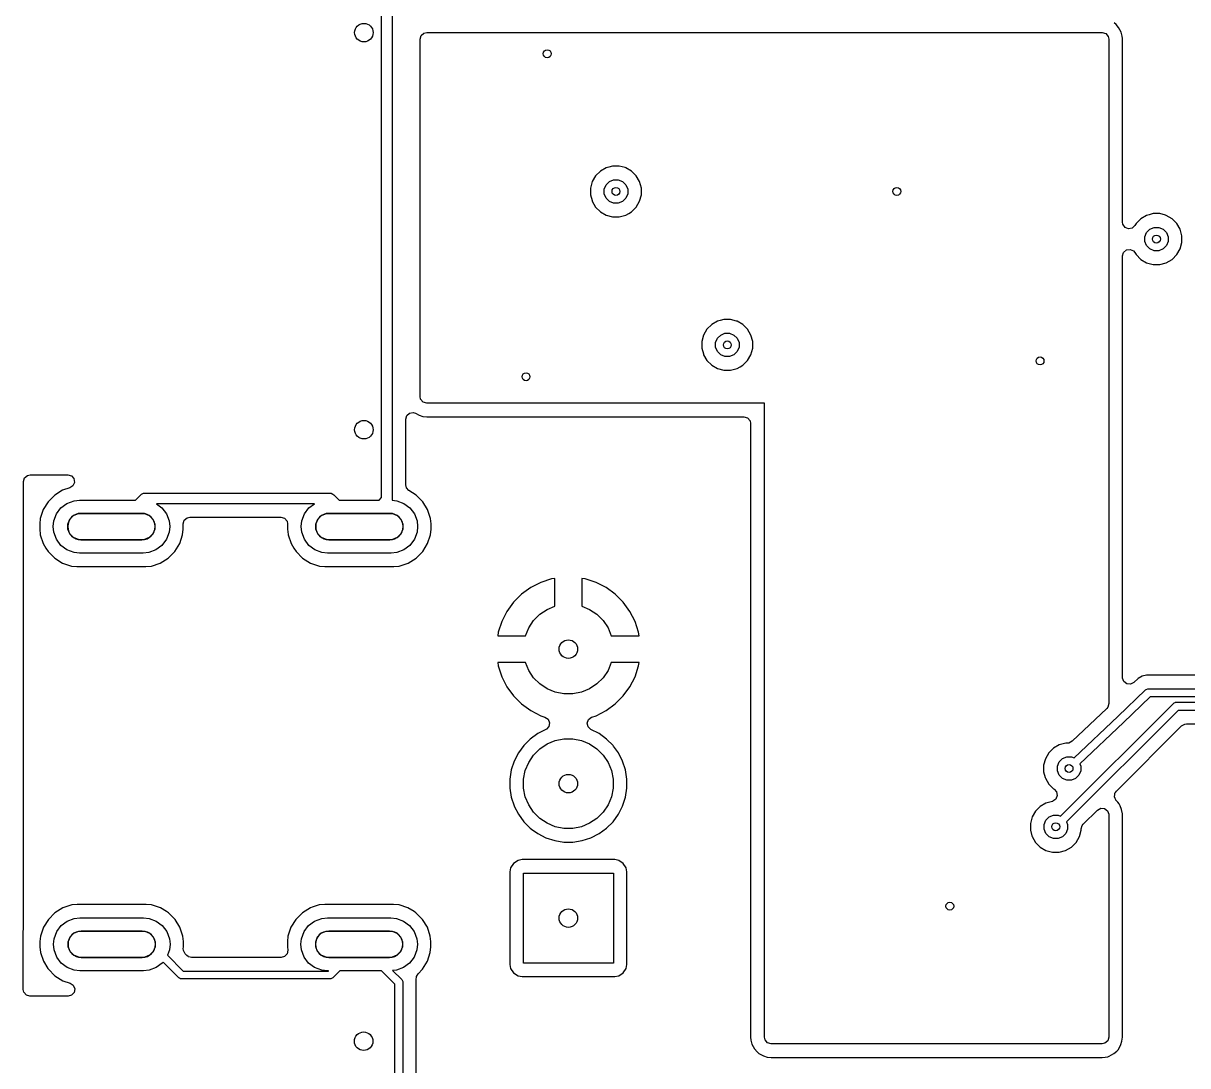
# Model space of a CAD drawing. Extents: x 2.09 to 4.51, y -4.8 to -2.93.
# Drawn here: x 2.087 to 2.952, y -4.174 to -3.399 of the extents above; entities that cross this region are included whole.
import ezdxf

# ---------------------------------------------------------------- set-up
doc = ezdxf.new("R2010")
doc.units = 0
doc.header["$MEASUREMENT"] = 0
doc.layers.add('BLACK', color=7, linetype='CONTINUOUS')

msp = doc.modelspace()

# ---------------------------------------------------------------- linework, layer by layer
at = {"layer": 'BLACK', "linetype": 'CONTINUOUS'}
for p, q in [((2.35332, -3.75135), (2.35332, -3.35495)), ((2.36119, -3.35332), (2.36119, -3.75298)), ((2.89914, -3.39961), (2.89783, -3.39834)), ((2.90097, -3.40172), (2.89914, -3.39961)), ((2.89914, -3.39961), (2.89914, -3.39961)), ((2.38189, -3.41047), (2.38268, -3.40779)), ((2.38268, -3.40779), (2.38479, -3.40596)), ((2.38479, -3.40596), (2.38685, -3.40551)), ((2.38685, -3.40551), (2.88874, -3.40551)), ((2.88874, -3.40551), (2.89142, -3.4063)), ((2.89142, -3.4063), (2.89325, -3.40841)), ((2.89325, -3.40841), (2.8937, -3.41047)), ((2.90295, -3.40519), (2.90097, -3.40172)), ((2.90097, -3.40172), (2.90097, -3.40172)), ((2.90097, -3.40172), (2.90097, -3.40172)), ((2.90324, -3.40624), (2.90295, -3.40519)), ((2.90368, -3.4083), (2.90324, -3.40624)), ((2.90385, -3.40983), (2.90368, -3.4083)), ((2.38189, -3.5212), (2.38189, -3.41047)), ((2.8937, -3.41047), (2.8937, -3.90442)), ((2.90392, -3.41047), (2.90385, -3.40983)), ((2.90392, -3.50145), (2.90392, -3.41047)), ((2.90392, -3.41047), (2.90392, -3.41047)), ((2.90392, -3.54646), (2.90392, -3.50145)), ((2.51239, -3.51209), (2.5099, -3.5164)), ((2.5159, -3.50858), (2.51239, -3.51209)), ((2.51239, -3.51209), (2.51239, -3.51209)), ((2.52021, -3.50609), (2.5159, -3.50858)), ((2.5159, -3.50858), (2.5159, -3.50858)), ((2.52207, -3.50559), (2.52021, -3.50609)), ((2.52501, -3.50481), (2.52207, -3.50559)), ((2.52998, -3.50481), (2.52501, -3.50481)), ((2.53422, -3.50594), (2.52998, -3.50481)), ((2.53478, -3.50609), (2.53422, -3.50594)), ((2.53909, -3.50858), (2.53478, -3.50609)), ((2.5426, -3.51209), (2.53909, -3.50858)), ((2.53909, -3.50858), (2.53909, -3.50858)), ((2.54509, -3.5164), (2.5426, -3.51209)), ((2.5426, -3.51209), (2.5426, -3.51209)), ((2.38189, -3.63531), (2.38189, -3.5212)), ((2.5099, -3.5164), (2.50862, -3.5212)), ((2.50862, -3.5212), (2.50862, -3.52617)), ((2.5099, -3.5164), (2.5099, -3.5164)), ((2.51881, -3.52196), (2.52013, -3.51876)), ((2.52013, -3.51876), (2.52257, -3.51632)), ((2.52257, -3.51632), (2.52577, -3.515)), ((2.52577, -3.515), (2.52922, -3.515)), ((2.52922, -3.515), (2.53242, -3.51632)), ((2.53242, -3.51632), (2.53486, -3.51876)), ((2.53486, -3.51876), (2.53618, -3.52196)), ((2.54637, -3.5212), (2.54509, -3.5164)), ((2.54509, -3.5164), (2.54509, -3.5164)), ((2.54509, -3.5164), (2.54509, -3.5164)), ((2.54637, -3.52617), (2.54637, -3.5212)), ((2.50862, -3.52617), (2.50975, -3.5304)), ((2.50975, -3.5304), (2.5099, -3.53097)), ((2.51881, -3.52541), (2.51881, -3.52196)), ((2.52013, -3.52861), (2.51881, -3.52541)), ((2.52257, -3.53105), (2.52013, -3.52861)), ((2.53486, -3.52861), (2.53242, -3.53105)), ((2.53618, -3.52541), (2.53486, -3.52861)), ((2.53618, -3.52196), (2.53618, -3.52541)), ((2.54509, -3.53097), (2.54637, -3.52617)), ((2.5099, -3.53097), (2.51239, -3.53528)), ((2.51239, -3.53528), (2.51239, -3.53528)), ((2.51239, -3.53528), (2.5159, -3.53879)), ((2.5159, -3.53879), (2.5159, -3.53879)), ((2.5159, -3.53879), (2.5159, -3.53879)), ((2.5159, -3.53879), (2.5159, -3.53879)), ((2.5159, -3.53879), (2.5159, -3.53879)), ((2.5159, -3.53879), (2.52021, -3.54128)), ((2.52577, -3.53237), (2.52257, -3.53105)), ((2.52922, -3.53237), (2.52577, -3.53237)), ((2.53242, -3.53105), (2.52922, -3.53237)), ((2.53694, -3.54003), (2.53909, -3.53879)), ((2.53909, -3.53879), (2.5426, -3.53528)), ((2.5426, -3.53528), (2.54509, -3.53097)), ((2.52021, -3.54128), (2.52021, -3.54128)), ((2.52021, -3.54128), (2.52021, -3.54128)), ((2.52021, -3.54128), (2.52501, -3.54256)), ((2.52501, -3.54256), (2.52501, -3.54256)), ((2.52501, -3.54256), (2.52998, -3.54256)), ((2.52998, -3.54256), (2.53478, -3.54128)), ((2.52998, -3.54256), (2.52998, -3.54256)), ((2.53478, -3.54128), (2.53694, -3.54003)), ((2.53478, -3.54128), (2.53478, -3.54128)), ((2.53478, -3.54128), (2.53478, -3.54128)), ((2.90419, -3.54808), (2.90392, -3.54646)), ((2.91403, -3.54746), (2.91317, -3.54894)), ((2.91754, -3.54395), (2.91403, -3.54746)), ((2.91403, -3.54746), (2.91403, -3.54746)), ((2.92185, -3.54146), (2.91754, -3.54395)), ((2.91754, -3.54395), (2.91754, -3.54395)), ((2.92371, -3.54096), (2.92185, -3.54146)), ((2.92665, -3.54018), (2.92371, -3.54096)), ((2.93162, -3.54018), (2.92665, -3.54018)), ((2.93585, -3.54131), (2.93162, -3.54018)), ((2.93642, -3.54146), (2.93585, -3.54131)), ((2.94073, -3.54395), (2.93642, -3.54146)), ((2.94424, -3.54746), (2.94073, -3.54395)), ((2.94073, -3.54395), (2.94073, -3.54395)), ((2.94673, -3.55177), (2.94424, -3.54746)), ((2.94424, -3.54746), (2.94424, -3.54746)), ((2.90581, -3.55036), (2.90419, -3.54808)), ((2.90841, -3.5514), (2.90581, -3.55036)), ((2.91115, -3.55087), (2.90841, -3.5514)), ((2.91317, -3.54894), (2.91115, -3.55087)), ((2.92045, -3.55733), (2.92177, -3.55413)), ((2.92177, -3.55413), (2.92421, -3.55169)), ((2.92421, -3.55169), (2.92741, -3.55037)), ((2.92741, -3.55037), (2.93086, -3.55037)), ((2.93086, -3.55037), (2.93406, -3.55169)), ((2.93406, -3.55169), (2.9365, -3.55413)), ((2.9365, -3.55413), (2.93782, -3.55733)), ((2.94801, -3.55657), (2.94673, -3.55177)), ((2.94673, -3.55177), (2.94673, -3.55177)), ((2.94673, -3.55177), (2.94673, -3.55177)), ((2.92045, -3.56078), (2.92045, -3.55733)), ((2.92177, -3.56398), (2.92045, -3.56078)), ((2.92421, -3.56642), (2.92177, -3.56398)), ((2.9365, -3.56398), (2.93406, -3.56642)), ((2.93782, -3.56078), (2.9365, -3.56398)), ((2.93782, -3.55733), (2.93782, -3.56078)), ((2.94673, -3.56634), (2.94801, -3.56154)), ((2.94801, -3.56154), (2.94801, -3.55657)), ((2.90392, -3.57165), (2.9047, -3.56897)), ((2.90392, -3.65499), (2.90392, -3.57165)), ((2.9047, -3.56897), (2.90682, -3.56714)), ((2.90682, -3.56714), (2.90958, -3.56674)), ((2.90958, -3.56674), (2.91213, -3.5679)), ((2.91213, -3.5679), (2.91317, -3.56917)), ((2.91317, -3.56917), (2.91403, -3.57065)), ((2.91403, -3.57065), (2.91403, -3.57065)), ((2.91403, -3.57065), (2.91403, -3.57065)), ((2.91403, -3.57065), (2.91754, -3.57416)), ((2.92741, -3.56774), (2.92421, -3.56642)), ((2.93086, -3.56774), (2.92741, -3.56774)), ((2.93406, -3.56642), (2.93086, -3.56774)), ((2.94073, -3.57416), (2.94424, -3.57065)), ((2.94424, -3.57065), (2.94673, -3.56634)), ((2.91754, -3.57416), (2.91754, -3.57416)), ((2.91754, -3.57416), (2.91754, -3.57416)), ((2.91754, -3.57416), (2.91754, -3.57416)), ((2.91754, -3.57416), (2.91754, -3.57416)), ((2.91754, -3.57416), (2.92185, -3.57665)), ((2.92185, -3.57665), (2.92185, -3.57665)), ((2.92185, -3.57665), (2.92185, -3.57665)), ((2.92185, -3.57665), (2.92665, -3.57793)), ((2.92665, -3.57793), (2.92665, -3.57793)), ((2.92665, -3.57793), (2.93162, -3.57793)), ((2.93162, -3.57793), (2.93642, -3.57665)), ((2.93162, -3.57793), (2.93162, -3.57793)), ((2.93642, -3.57665), (2.93857, -3.5754)), ((2.93642, -3.57665), (2.93642, -3.57665)), ((2.93642, -3.57665), (2.93642, -3.57665)), ((2.93857, -3.5754), (2.94073, -3.57416)), ((2.59864, -3.62269), (2.59513, -3.6262)), ((2.60295, -3.6202), (2.59864, -3.62269)), ((2.59864, -3.62269), (2.59864, -3.62269)), ((2.60481, -3.6197), (2.60295, -3.6202)), ((2.60775, -3.61892), (2.60481, -3.6197)), ((2.61272, -3.61892), (2.60775, -3.61892)), ((2.61696, -3.62005), (2.61272, -3.61892)), ((2.61752, -3.6202), (2.61696, -3.62005)), ((2.62183, -3.62269), (2.61752, -3.6202)), ((2.62534, -3.6262), (2.62183, -3.62269)), ((2.62183, -3.62269), (2.62183, -3.62269)), ((2.59264, -3.63051), (2.59136, -3.63531)), ((2.59513, -3.6262), (2.59264, -3.63051)), ((2.59264, -3.63051), (2.59264, -3.63051)), ((2.59513, -3.6262), (2.59513, -3.6262)), ((2.60155, -3.63607), (2.60287, -3.63287)), ((2.60287, -3.63287), (2.60531, -3.63043)), ((2.60531, -3.63043), (2.60851, -3.62911)), ((2.60851, -3.62911), (2.61196, -3.62911)), ((2.61196, -3.62911), (2.61516, -3.63043)), ((2.61516, -3.63043), (2.6176, -3.63287)), ((2.6176, -3.63287), (2.61892, -3.63607)), ((2.62783, -3.63051), (2.62534, -3.6262)), ((2.62534, -3.6262), (2.62534, -3.6262)), ((2.62911, -3.63531), (2.62783, -3.63051)), ((2.62783, -3.63051), (2.62783, -3.63051)), ((2.62783, -3.63051), (2.62783, -3.63051)), ((2.38189, -3.67614), (2.38189, -3.63531)), ((2.59136, -3.63531), (2.59136, -3.64028)), ((2.59136, -3.64028), (2.59249, -3.64451)), ((2.60155, -3.63952), (2.60155, -3.63607)), ((2.60287, -3.64272), (2.60155, -3.63952)), ((2.60531, -3.64516), (2.60287, -3.64272)), ((2.6176, -3.64272), (2.61516, -3.64516)), ((2.61892, -3.63952), (2.6176, -3.64272)), ((2.61892, -3.63607), (2.61892, -3.63952)), ((2.62783, -3.64508), (2.62911, -3.64028)), ((2.62911, -3.64028), (2.62911, -3.63531)), ((2.59249, -3.64451), (2.59264, -3.64508)), ((2.59264, -3.64508), (2.59513, -3.64939)), ((2.59513, -3.64939), (2.59513, -3.64939)), ((2.59513, -3.64939), (2.59864, -3.6529)), ((2.60851, -3.64648), (2.60531, -3.64516)), ((2.61196, -3.64648), (2.60851, -3.64648)), ((2.61516, -3.64516), (2.61196, -3.64648)), ((2.62183, -3.6529), (2.62534, -3.64939)), ((2.62534, -3.64939), (2.62783, -3.64508)), ((2.59864, -3.6529), (2.59864, -3.6529)), ((2.59864, -3.6529), (2.59864, -3.6529)), ((2.59864, -3.6529), (2.59864, -3.6529)), ((2.59864, -3.6529), (2.59864, -3.6529)), ((2.59864, -3.6529), (2.60295, -3.65539)), ((2.60295, -3.65539), (2.60295, -3.65539)), ((2.60295, -3.65539), (2.60295, -3.65539)), ((2.60295, -3.65539), (2.60775, -3.65667)), ((2.60775, -3.65667), (2.60775, -3.65667)), ((2.60775, -3.65667), (2.61272, -3.65667)), ((2.61272, -3.65667), (2.61752, -3.65539)), ((2.61272, -3.65667), (2.61272, -3.65667)), ((2.61752, -3.65539), (2.61968, -3.65414)), ((2.61752, -3.65539), (2.61752, -3.65539)), ((2.61752, -3.65539), (2.61752, -3.65539)), ((2.61968, -3.65414), (2.62183, -3.6529)), ((2.90392, -3.67862), (2.90392, -3.65499)), ((2.38234, -3.6782), (2.38189, -3.67614)), ((2.38417, -3.68031), (2.38234, -3.6782)), ((2.38685, -3.6811), (2.38417, -3.68031)), ((2.6378, -3.6811), (2.38685, -3.6811)), ((2.6378, -4.15252), (2.6378, -3.6811)), ((2.90392, -3.78885), (2.90392, -3.67862)), ((2.37121, -3.69304), (2.372, -3.69036)), ((2.37121, -3.74188), (2.37121, -3.69304)), ((2.372, -3.69036), (2.37411, -3.68853)), ((2.37411, -3.68853), (2.37688, -3.68813)), ((2.37688, -3.68813), (2.37847, -3.68864)), ((2.37847, -3.68864), (2.38129, -3.69012)), ((2.38129, -3.69012), (2.38129, -3.69012)), ((2.38129, -3.69012), (2.38129, -3.69012)), ((2.38129, -3.69012), (2.38397, -3.69091)), ((2.38397, -3.69091), (2.38685, -3.69132)), ((2.38685, -3.69132), (2.62262, -3.69132)), ((2.62262, -3.69132), (2.6253, -3.69211)), ((2.6253, -3.69211), (2.62713, -3.69422)), ((2.62713, -3.69422), (2.62758, -3.69628)), ((2.62758, -3.69628), (2.62758, -4.15252)), ((2.08721, -3.73929), (2.088, -3.73661)), ((2.088, -3.73661), (2.09012, -3.73478)), ((2.09012, -3.73478), (2.09218, -3.73433)), ((2.09218, -3.73433), (2.12013, -3.73433)), ((2.12013, -3.73433), (2.12281, -3.73512)), ((2.12281, -3.73512), (2.12464, -3.73723)), ((2.12464, -3.73723), (2.12504, -3.74)), ((2.08718, -3.80494), (2.08721, -3.73929)), ((2.11629, -3.74579), (2.11038, -3.74944)), ((2.12169, -3.744), (2.11629, -3.74579)), ((2.12388, -3.74254), (2.12169, -3.744)), ((2.12504, -3.74), (2.12388, -3.74254)), ((2.3717, -3.74403), (2.37121, -3.74188)), ((2.37357, -3.7461), (2.3717, -3.74403)), ((2.37897, -3.74944), (2.37357, -3.7461)), ((2.10547, -3.75435), (2.10182, -3.76026)), ((2.11038, -3.74944), (2.10547, -3.75435)), ((2.10547, -3.75435), (2.10547, -3.75435)), ((2.11038, -3.74944), (2.11038, -3.74944)), ((2.1195, -3.75562), (2.12475, -3.75366)), ((2.12475, -3.75366), (2.12893, -3.75321)), ((2.12893, -3.75321), (2.17035, -3.75321)), ((2.17035, -3.75321), (2.17438, -3.74918)), ((2.17438, -3.74918), (2.17498, -3.7487)), ((2.17498, -3.7487), (2.1764, -3.74811)), ((2.1764, -3.74811), (2.17717, -3.74803)), ((2.17717, -3.74803), (2.31496, -3.74803)), ((2.31496, -3.74803), (2.31573, -3.74811)), ((2.31573, -3.74811), (2.31715, -3.7487)), ((2.31715, -3.7487), (2.31774, -3.74918)), ((2.31774, -3.74918), (2.32177, -3.75321)), ((2.32177, -3.75321), (2.35146, -3.75321)), ((2.35146, -3.75321), (2.35332, -3.75135)), ((2.36119, -3.75298), (2.36116, -3.75329)), ((2.36116, -3.75329), (2.36461, -3.75366)), ((2.36461, -3.75366), (2.36986, -3.75562)), ((2.37898, -3.74944), (2.37897, -3.74944)), ((2.38388, -3.75435), (2.37898, -3.74944)), ((2.38388, -3.75435), (2.38388, -3.75435)), ((2.38388, -3.75435), (2.38388, -3.75435)), ((2.38753, -3.76026), (2.38388, -3.75435)), ((2.10182, -3.76026), (2.09964, -3.76685)), ((2.10969, -3.76871), (2.11165, -3.76346)), ((2.11165, -3.76346), (2.11501, -3.75898)), ((2.11501, -3.75898), (2.1195, -3.75562)), ((2.12445, -3.76471), (2.12799, -3.76324)), ((2.12799, -3.76324), (2.12991, -3.76306)), ((2.12991, -3.76306), (2.17519, -3.76306)), ((2.17519, -3.76306), (2.17711, -3.76324)), ((2.17711, -3.76324), (2.18066, -3.76471)), ((2.30337, -3.75591), (2.18599, -3.75591)), ((2.18599, -3.75591), (2.19009, -3.75898)), ((2.19009, -3.75898), (2.19345, -3.76346)), ((2.19345, -3.76346), (2.19541, -3.76871)), ((2.29395, -3.76871), (2.2959, -3.76346)), ((2.2959, -3.76346), (2.29926, -3.75898)), ((2.29926, -3.75898), (2.30337, -3.75591)), ((2.3087, -3.76471), (2.31225, -3.76324)), ((2.31225, -3.76324), (2.31417, -3.76306)), ((2.31417, -3.76306), (2.35944, -3.76306)), ((2.35944, -3.76306), (2.36136, -3.76324)), ((2.36136, -3.76324), (2.36491, -3.76471)), ((2.36986, -3.75562), (2.37434, -3.75898)), ((2.37434, -3.75898), (2.3777, -3.76346)), ((2.3777, -3.76346), (2.37966, -3.76871)), ((2.38971, -3.76685), (2.38753, -3.76026)), ((2.09964, -3.76685), (2.09922, -3.77092)), ((2.09922, -3.77092), (2.09922, -3.77488)), ((2.10924, -3.7729), (2.10969, -3.76871)), ((2.12026, -3.77098), (2.12173, -3.76743)), ((2.12026, -3.77482), (2.12026, -3.77098)), ((2.12173, -3.76743), (2.12445, -3.76471)), ((2.18066, -3.76471), (2.18337, -3.76743)), ((2.18337, -3.76743), (2.18484, -3.77098)), ((2.18484, -3.77098), (2.18484, -3.77482)), ((2.19541, -3.76871), (2.19586, -3.7729)), ((2.20588, -3.77089), (2.20667, -3.7682)), ((2.20588, -3.77092), (2.20588, -3.77089)), ((2.20588, -3.77488), (2.20588, -3.77092)), ((2.20588, -3.77092), (2.20588, -3.77092)), ((2.20667, -3.7682), (2.20878, -3.76637)), ((2.20878, -3.76637), (2.21084, -3.76593)), ((2.21084, -3.76593), (2.27852, -3.76593)), ((2.27852, -3.76593), (2.2812, -3.76671)), ((2.2812, -3.76671), (2.28303, -3.76883)), ((2.28303, -3.76883), (2.28348, -3.77089)), ((2.28348, -3.77089), (2.28348, -3.77488)), ((2.2935, -3.7729), (2.29395, -3.76871)), ((2.30451, -3.77098), (2.30598, -3.76743)), ((2.30451, -3.77482), (2.30451, -3.77098)), ((2.30598, -3.76743), (2.3087, -3.76471)), ((2.36491, -3.76471), (2.36763, -3.76743)), ((2.36763, -3.76743), (2.36909, -3.77098)), ((2.36909, -3.77098), (2.36909, -3.77482)), ((2.37966, -3.76871), (2.38011, -3.7729)), ((2.39013, -3.77092), (2.38971, -3.76685)), ((2.39013, -3.77488), (2.39013, -3.77092)), ((2.09922, -3.77488), (2.09962, -3.77872)), ((2.09962, -3.77872), (2.09964, -3.77895)), ((2.09964, -3.77895), (2.10182, -3.78554)), ((2.10969, -3.77708), (2.10924, -3.7729)), ((2.11165, -3.78233), (2.10969, -3.77708)), ((2.12173, -3.77837), (2.12026, -3.77482)), ((2.12445, -3.78108), (2.12173, -3.77837)), ((2.12799, -3.78255), (2.12445, -3.78108)), ((2.18066, -3.78108), (2.17711, -3.78255)), ((2.18337, -3.77837), (2.18066, -3.78108)), ((2.18484, -3.77482), (2.18337, -3.77837)), ((2.19541, -3.77708), (2.19345, -3.78233)), ((2.19586, -3.7729), (2.19541, -3.77708)), ((2.20328, -3.78554), (2.20546, -3.77895)), ((2.20546, -3.77895), (2.20588, -3.77488)), ((2.28348, -3.77488), (2.28387, -3.77872)), ((2.28387, -3.77872), (2.28389, -3.77895)), ((2.28389, -3.77895), (2.28608, -3.78554)), ((2.29395, -3.77708), (2.2935, -3.7729)), ((2.2959, -3.78233), (2.29395, -3.77708)), ((2.30598, -3.77837), (2.30451, -3.77482)), ((2.3087, -3.78108), (2.30598, -3.77837)), ((2.31225, -3.78255), (2.3087, -3.78108)), ((2.36491, -3.78108), (2.36136, -3.78255)), ((2.36763, -3.77837), (2.36491, -3.78108)), ((2.36909, -3.77482), (2.36763, -3.77837)), ((2.37966, -3.77708), (2.3777, -3.78233)), ((2.38011, -3.7729), (2.37966, -3.77708)), ((2.38753, -3.78554), (2.38971, -3.77895)), ((2.38971, -3.77895), (2.39013, -3.77488)), ((2.10182, -3.78554), (2.10387, -3.78885)), ((2.10387, -3.78885), (2.10547, -3.79145)), ((2.11501, -3.78682), (2.11165, -3.78233)), ((2.1195, -3.79017), (2.11501, -3.78682)), ((2.12475, -3.79213), (2.1195, -3.79017)), ((2.12991, -3.78274), (2.12799, -3.78255)), ((2.17519, -3.78274), (2.12991, -3.78274)), ((2.17711, -3.78255), (2.17519, -3.78274)), ((2.18561, -3.79017), (2.18036, -3.79213)), ((2.19009, -3.78682), (2.18561, -3.79017)), ((2.19345, -3.78233), (2.19009, -3.78682)), ((2.19963, -3.79145), (2.20328, -3.78554)), ((2.28608, -3.78554), (2.28812, -3.78885)), ((2.28812, -3.78885), (2.28972, -3.79145)), ((2.29926, -3.78682), (2.2959, -3.78233)), ((2.30375, -3.79017), (2.29926, -3.78682)), ((2.309, -3.79213), (2.30375, -3.79017)), ((2.31417, -3.78274), (2.31225, -3.78255)), ((2.35944, -3.78274), (2.31417, -3.78274)), ((2.36136, -3.78255), (2.35944, -3.78274)), ((2.36986, -3.79017), (2.36461, -3.79213)), ((2.37434, -3.78682), (2.36986, -3.79017)), ((2.3777, -3.78233), (2.37434, -3.78682)), ((2.38388, -3.79145), (2.38753, -3.78554)), ((2.90392, -3.88523), (2.90392, -3.78885)), ((2.10547, -3.79145), (2.10547, -3.79145)), ((2.10547, -3.79145), (2.11038, -3.79636)), ((2.11038, -3.79636), (2.11038, -3.79636)), ((2.11038, -3.79636), (2.11038, -3.79636)), ((2.11038, -3.79636), (2.11629, -3.8)), ((2.12893, -3.79258), (2.12475, -3.79213)), ((2.17617, -3.79258), (2.12893, -3.79258)), ((2.18036, -3.79213), (2.17617, -3.79258)), ((2.18881, -3.8), (2.19472, -3.79636)), ((2.19472, -3.79636), (2.19963, -3.79145)), ((2.28972, -3.79145), (2.28972, -3.79145)), ((2.28972, -3.79145), (2.29463, -3.79636)), ((2.29463, -3.79636), (2.29463, -3.79636)), ((2.29463, -3.79636), (2.29463, -3.79636)), ((2.29463, -3.79636), (2.30054, -3.8)), ((2.31318, -3.79258), (2.309, -3.79213)), ((2.36043, -3.79258), (2.31318, -3.79258)), ((2.36461, -3.79213), (2.36043, -3.79258)), ((2.37306, -3.8), (2.37897, -3.79636)), ((2.37897, -3.79636), (2.38388, -3.79145)), ((2.08716, -3.85398), (2.08718, -3.80494)), ((2.11629, -3.8), (2.12288, -3.80219)), ((2.12288, -3.80219), (2.12695, -3.8026)), ((2.12695, -3.8026), (2.17815, -3.8026)), ((2.17815, -3.8026), (2.18222, -3.80219)), ((2.18222, -3.80219), (2.18881, -3.8)), ((2.30054, -3.8), (2.30713, -3.80219)), ((2.30713, -3.80219), (2.3112, -3.8026)), ((2.3112, -3.8026), (2.3624, -3.8026)), ((2.3624, -3.8026), (2.36647, -3.80219)), ((2.36647, -3.80219), (2.37306, -3.8)), ((2.4716, -3.81443), (2.4641, -3.81825)), ((2.47961, -3.81183), (2.4716, -3.81443)), ((2.4716, -3.81443), (2.4716, -3.81443)), ((2.48213, -3.81143), (2.47961, -3.81183)), ((2.48213, -3.83207), (2.48213, -3.81143)), ((2.50465, -3.81183), (2.50213, -3.81143)), ((2.50213, -3.81143), (2.50213, -3.83207)), ((2.51265, -3.81443), (2.50465, -3.81183)), ((2.52015, -3.81825), (2.51265, -3.81443)), ((2.51265, -3.81443), (2.51265, -3.81443)), ((2.4573, -3.8232), (2.45135, -3.82915)), ((2.4641, -3.81825), (2.4573, -3.8232)), ((2.52696, -3.8232), (2.52015, -3.81825)), ((2.53291, -3.82915), (2.52696, -3.8232)), ((2.45135, -3.82915), (2.4464, -3.83595)), ((2.47635, -3.83446), (2.48213, -3.83207)), ((2.50213, -3.83207), (2.5079, -3.83446)), ((2.53785, -3.83595), (2.53291, -3.82915)), ((2.4464, -3.83595), (2.44258, -3.84345)), ((2.46626, -3.84275), (2.4709, -3.83811)), ((2.4709, -3.83811), (2.47635, -3.83446)), ((2.5079, -3.83446), (2.51336, -3.83811)), ((2.51336, -3.83811), (2.51799, -3.84275)), ((2.54167, -3.84345), (2.53785, -3.83595)), ((2.44258, -3.84345), (2.43998, -3.85146)), ((2.44258, -3.84345), (2.44258, -3.84345)), ((2.46022, -3.85398), (2.46261, -3.8482)), ((2.46261, -3.8482), (2.46626, -3.84275)), ((2.51799, -3.84275), (2.52164, -3.8482)), ((2.52164, -3.8482), (2.52403, -3.85398)), ((2.54427, -3.85146), (2.54167, -3.84345)), ((2.54167, -3.84345), (2.54167, -3.84345)), ((2.08715, -3.87249), (2.08716, -3.85838)), ((2.08716, -3.85838), (2.08716, -3.85398)), ((2.43998, -3.85146), (2.43958, -3.85398)), ((2.43958, -3.85398), (2.46022, -3.85398)), ((2.52403, -3.85398), (2.54467, -3.85398)), ((2.54467, -3.85398), (2.54427, -3.85146)), ((2.08712, -3.94123), (2.08715, -3.87249)), ((2.43958, -3.87398), (2.43998, -3.8765)), ((2.46022, -3.87398), (2.43958, -3.87398)), ((2.43998, -3.8765), (2.44258, -3.8845)), ((2.46261, -3.87975), (2.46022, -3.87398)), ((2.52403, -3.87398), (2.52164, -3.87975)), ((2.54467, -3.87398), (2.52403, -3.87398)), ((2.54167, -3.8845), (2.54427, -3.8765)), ((2.54427, -3.8765), (2.54467, -3.87398)), ((2.44258, -3.8845), (2.44258, -3.8845)), ((2.44258, -3.8845), (2.4464, -3.892)), ((2.46626, -3.88521), (2.46261, -3.87975)), ((2.4709, -3.88984), (2.46626, -3.88521)), ((2.51799, -3.88521), (2.51336, -3.88984)), ((2.52164, -3.87975), (2.51799, -3.88521)), ((2.53785, -3.892), (2.54167, -3.8845)), ((2.54167, -3.8845), (2.54167, -3.8845)), ((2.90392, -3.88546), (2.90392, -3.88523)), ((2.91848, -3.88416), (2.91545, -3.88581)), ((2.92182, -3.88335), (2.91848, -3.88416)), ((2.91848, -3.88416), (2.91848, -3.88416)), ((2.92329, -3.88338), (2.92182, -3.88335)), ((2.92182, -3.88335), (2.92182, -3.88335)), ((2.92182, -3.88335), (2.92182, -3.88335)), ((2.92333, -3.88339), (2.92329, -3.88338)), ((2.92344, -3.88339), (2.92333, -3.88339)), ((3.43072, -3.88339), (2.92344, -3.88339)), ((2.4464, -3.892), (2.45135, -3.89881)), ((2.47635, -3.89349), (2.4709, -3.88984)), ((2.48241, -3.896), (2.47635, -3.89349)), ((2.5079, -3.89349), (2.50184, -3.896)), ((2.51336, -3.88984), (2.5079, -3.89349)), ((2.53291, -3.89881), (2.53785, -3.892)), ((2.90484, -3.8881), (2.90392, -3.88546)), ((2.90703, -3.88983), (2.90484, -3.8881)), ((2.90982, -3.8901), (2.90703, -3.88983)), ((2.9123, -3.88882), (2.90982, -3.8901)), ((2.91545, -3.88581), (2.9123, -3.88882)), ((2.92112, -3.89425), (2.92159, -3.89388)), ((2.92159, -3.89388), (2.9227, -3.89345)), ((2.9227, -3.89345), (2.92378, -3.89348)), ((2.92378, -3.89348), (2.92381, -3.89347)), ((2.92381, -3.89347), (2.92441, -3.89341)), ((2.92441, -3.89341), (3.43692, -3.89341)), ((2.45135, -3.89881), (2.4573, -3.90476)), ((2.48885, -3.89728), (2.48241, -3.896)), ((2.49541, -3.89728), (2.48885, -3.89728)), ((2.50184, -3.896), (2.49541, -3.89728)), ((2.52696, -3.90476), (2.53291, -3.89881)), ((2.90036, -3.91404), (2.92112, -3.89425)), ((2.92445, -3.89951), (2.90457, -3.91846)), ((3.43819, -3.89951), (2.92445, -3.89951)), ((2.4573, -3.90476), (2.4641, -3.9097)), ((2.4641, -3.9097), (2.4716, -3.91352)), ((2.51265, -3.91352), (2.52015, -3.9097)), ((2.52015, -3.9097), (2.52696, -3.90476)), ((2.85793, -3.98815), (2.94176, -3.90432)), ((2.94518, -3.90953), (2.86224, -3.99246)), ((2.89216, -3.90801), (2.86647, -3.93251)), ((2.89291, -3.90711), (2.89216, -3.90801)), ((2.8937, -3.90442), (2.89291, -3.90711)), ((2.94176, -3.90432), (2.94222, -3.90394)), ((2.94222, -3.90394), (2.943, -3.90362)), ((2.94222, -3.90394), (2.94222, -3.90394)), ((2.943, -3.90362), (2.94332, -3.90349)), ((2.94332, -3.90349), (2.94392, -3.90343)), ((2.94332, -3.90349), (2.94332, -3.90349)), ((2.94392, -3.90343), (3.44107, -3.90343)), ((3.44234, -3.90953), (2.94518, -3.90953)), ((2.4716, -3.91352), (2.4716, -3.91352)), ((2.4716, -3.91352), (2.47472, -3.91454)), ((2.47472, -3.91454), (2.47703, -3.91611)), ((2.47703, -3.91611), (2.47812, -3.91869)), ((2.47812, -3.91869), (2.47764, -3.92144)), ((2.50611, -3.91904), (2.50701, -3.9164)), ((2.50678, -3.92176), (2.50611, -3.91904)), ((2.50701, -3.9164), (2.5092, -3.91466)), ((2.5092, -3.91466), (2.50953, -3.91454)), ((2.50953, -3.91454), (2.51265, -3.91352)), ((2.51265, -3.91352), (2.51265, -3.91352)), ((2.86797, -3.94492), (2.90036, -3.91404)), ((2.90457, -3.91846), (2.87217, -3.94935)), ((2.90036, -3.91404), (2.90036, -3.91404)), ((2.90457, -3.91846), (2.90457, -3.91846)), ((2.94788, -3.921), (2.95033, -3.91966)), ((2.95033, -3.91966), (2.95138, -3.91955)), ((2.95138, -3.91955), (3.44406, -3.91955)), ((2.46934, -3.92679), (2.4638, -3.93081)), ((2.47544, -3.92367), (2.46934, -3.92679)), ((2.47575, -3.9235), (2.47544, -3.92367)), ((2.47764, -3.92144), (2.47575, -3.9235)), ((2.50881, -3.92367), (2.50678, -3.92176)), ((2.50882, -3.92368), (2.50881, -3.92367)), ((2.51492, -3.92679), (2.50882, -3.92368)), ((2.50882, -3.92368), (2.50882, -3.92368)), ((2.52045, -3.93081), (2.51492, -3.92679)), ((2.51492, -3.92679), (2.51492, -3.92679)), ((2.51492, -3.92679), (2.51492, -3.92679)), ((2.89934, -3.96954), (2.94788, -3.921)), ((2.45896, -3.93565), (2.45493, -3.94119)), ((2.4638, -3.93081), (2.45896, -3.93565)), ((2.4709, -3.93811), (2.47635, -3.93446)), ((2.47635, -3.93446), (2.48241, -3.93195)), ((2.48241, -3.93195), (2.48885, -3.93067)), ((2.48885, -3.93067), (2.49541, -3.93067)), ((2.49541, -3.93067), (2.50184, -3.93195)), ((2.50184, -3.93195), (2.5079, -3.93446)), ((2.5079, -3.93446), (2.51336, -3.93811)), ((2.52529, -3.93565), (2.52045, -3.93081)), ((2.5257, -3.9362), (2.52529, -3.93565)), ((2.52932, -3.94119), (2.5257, -3.9362)), ((2.85689, -3.93516), (2.85258, -3.93765)), ((2.85875, -3.93467), (2.85689, -3.93516)), ((2.86169, -3.93388), (2.85875, -3.93467)), ((2.86305, -3.93388), (2.86169, -3.93388)), ((2.86399, -3.93379), (2.86305, -3.93388)), ((2.86647, -3.93251), (2.86399, -3.93379)), ((2.08708, -4.02952), (2.08712, -3.94123)), ((2.45493, -3.94119), (2.45183, -3.94728)), ((2.46261, -3.9482), (2.46626, -3.94275)), ((2.46626, -3.94275), (2.4709, -3.93811)), ((2.51336, -3.93811), (2.51799, -3.94275)), ((2.51799, -3.94275), (2.52164, -3.9482)), ((2.53242, -3.94728), (2.52932, -3.94119)), ((2.84658, -3.94547), (2.8453, -3.95027)), ((2.84907, -3.94116), (2.84658, -3.94547)), ((2.84658, -3.94547), (2.84658, -3.94547)), ((2.85258, -3.93765), (2.84907, -3.94116)), ((2.84907, -3.94116), (2.84907, -3.94116)), ((2.85258, -3.93765), (2.85258, -3.93765)), ((2.85681, -3.94783), (2.85925, -3.94539)), ((2.85925, -3.94539), (2.86245, -3.94407)), ((2.86245, -3.94407), (2.8659, -3.94407)), ((2.8659, -3.94407), (2.86797, -3.94492)), ((2.44971, -3.95379), (2.44864, -3.96055)), ((2.45183, -3.94728), (2.44971, -3.95379)), ((2.44971, -3.95379), (2.44971, -3.95379)), ((2.44971, -3.95379), (2.44971, -3.95379)), ((2.45183, -3.94728), (2.45183, -3.94728)), ((2.45882, -3.9607), (2.4601, -3.95426)), ((2.4601, -3.95426), (2.46261, -3.9482)), ((2.52164, -3.9482), (2.52415, -3.95426)), ((2.52415, -3.95426), (2.52543, -3.9607)), ((2.53454, -3.95379), (2.53242, -3.94728)), ((2.53561, -3.96055), (2.53454, -3.95379)), ((2.8453, -3.95027), (2.8453, -3.95524)), ((2.85549, -3.95103), (2.85681, -3.94783)), ((2.85549, -3.95448), (2.85549, -3.95103)), ((2.85681, -3.95768), (2.85549, -3.95448)), ((2.87286, -3.95448), (2.87154, -3.95768)), ((2.87217, -3.94935), (2.87286, -3.95103)), ((2.87286, -3.95103), (2.87286, -3.95448)), ((2.44864, -3.96055), (2.44864, -3.9674)), ((2.45882, -3.96726), (2.45882, -3.9607)), ((2.52543, -3.9607), (2.52543, -3.96726)), ((2.53561, -3.9674), (2.53561, -3.96055)), ((2.8453, -3.95524), (2.84643, -3.95948)), ((2.84643, -3.95948), (2.84658, -3.96004)), ((2.84658, -3.96004), (2.84907, -3.96435)), ((2.85925, -3.96012), (2.85681, -3.95768)), ((2.86245, -3.96144), (2.85925, -3.96012)), ((2.8659, -3.96144), (2.86245, -3.96144)), ((2.86909, -3.96012), (2.8659, -3.96144)), ((2.87154, -3.95768), (2.86909, -3.96012)), ((2.44864, -3.9674), (2.44969, -3.97399)), ((2.4601, -3.97369), (2.45882, -3.96726)), ((2.52543, -3.96726), (2.52415, -3.97369)), ((2.53454, -3.97416), (2.53561, -3.9674)), ((2.84907, -3.96435), (2.84907, -3.96435)), ((2.84907, -3.96435), (2.85258, -3.96786)), ((2.85258, -3.96786), (2.85258, -3.96786)), ((2.85258, -3.96786), (2.85258, -3.96786)), ((2.85258, -3.96786), (2.85301, -3.96811)), ((2.85301, -3.96811), (2.85493, -3.97013)), ((2.85493, -3.97013), (2.85546, -3.97287)), ((2.89815, -3.97228), (2.8983, -3.97107)), ((2.8983, -3.97107), (2.89843, -3.97088)), ((2.89843, -3.97088), (2.89846, -3.97074)), ((2.89846, -3.97074), (2.89868, -3.97051)), ((2.89868, -3.97051), (2.89934, -3.96954)), ((2.44969, -3.97399), (2.44971, -3.97416)), ((2.44971, -3.97416), (2.45177, -3.9805)), ((2.45177, -3.9805), (2.45183, -3.98067)), ((2.46261, -3.97975), (2.4601, -3.97369)), ((2.46626, -3.98521), (2.46261, -3.97975)), ((2.52164, -3.97975), (2.51799, -3.98521)), ((2.52415, -3.97369), (2.52164, -3.97975)), ((2.53242, -3.98067), (2.53454, -3.97416)), ((2.84704, -3.97847), (2.84274, -3.98096)), ((2.85181, -3.97719), (2.84704, -3.97847)), ((2.84704, -3.97847), (2.84704, -3.97847)), ((2.84704, -3.97847), (2.84704, -3.97847)), ((2.85215, -3.97709), (2.85181, -3.97719)), ((2.85443, -3.97547), (2.85215, -3.97709)), ((2.85546, -3.97287), (2.85443, -3.97547)), ((2.89791, -3.97348), (2.89815, -3.97228)), ((2.89797, -3.97365), (2.89791, -3.97348)), ((2.89795, -3.97384), (2.89797, -3.97365)), ((2.89848, -3.97494), (2.89795, -3.97384)), ((2.89892, -3.97608), (2.89848, -3.97494)), ((2.89904, -3.97623), (2.89892, -3.97608)), ((2.90048, -3.97783), (2.89904, -3.97623)), ((2.9015, -3.97897), (2.90048, -3.97783)), ((2.90228, -3.98061), (2.9015, -3.97897)), ((2.45183, -3.98067), (2.45493, -3.98677)), ((2.45493, -3.98677), (2.45493, -3.98677)), ((2.45493, -3.98677), (2.45896, -3.9923)), ((2.4709, -3.98984), (2.46626, -3.98521)), ((2.51799, -3.98521), (2.51336, -3.98984)), ((2.52529, -3.9923), (2.52932, -3.98677)), ((2.52932, -3.98677), (2.53242, -3.98067)), ((2.83674, -3.98878), (2.83545, -3.99358)), ((2.83922, -3.98447), (2.83674, -3.98878)), ((2.83674, -3.98878), (2.83674, -3.98878)), ((2.84274, -3.98096), (2.83922, -3.98447)), ((2.83922, -3.98447), (2.83922, -3.98447)), ((2.84274, -3.98096), (2.84274, -3.98096)), ((2.84697, -3.99114), (2.84941, -3.9887)), ((2.84941, -3.9887), (2.8526, -3.98737)), ((2.8526, -3.98737), (2.85606, -3.98737)), ((2.85606, -3.98737), (2.85793, -3.98815)), ((2.87466, -3.99422), (2.88523, -3.98365)), ((2.88523, -3.98365), (2.88769, -3.98231)), ((2.88769, -3.98231), (2.89047, -3.98251)), ((2.89047, -3.98251), (2.89271, -3.98418)), ((2.89271, -3.98418), (2.89369, -3.9868)), ((2.89369, -3.9868), (2.8937, -3.98715)), ((2.8937, -3.98715), (2.8937, -4.15252)), ((2.90326, -3.98323), (2.90228, -3.98061)), ((2.9039, -3.98644), (2.90326, -3.98323)), ((2.90391, -3.98679), (2.9039, -3.98644)), ((2.90392, -3.98715), (2.90391, -3.98679)), ((2.90392, -4.15252), (2.90392, -3.98715)), ((2.45896, -3.9923), (2.4638, -3.99714)), ((2.4638, -3.99714), (2.46471, -3.99781)), ((2.46471, -3.99781), (2.46934, -4.00117)), ((2.47635, -3.99349), (2.4709, -3.98984)), ((2.48241, -3.996), (2.47635, -3.99349)), ((2.48885, -3.99728), (2.48241, -3.996)), ((2.49541, -3.99728), (2.48885, -3.99728)), ((2.50184, -3.996), (2.49541, -3.99728)), ((2.5079, -3.99349), (2.50184, -3.996)), ((2.51336, -3.98984), (2.5079, -3.99349)), ((2.51492, -4.00117), (2.52045, -3.99714)), ((2.52045, -3.99714), (2.52529, -3.9923)), ((2.83545, -3.99358), (2.83545, -3.99855)), ((2.84564, -3.99433), (2.84697, -3.99114)), ((2.84564, -3.99779), (2.84564, -3.99433)), ((2.84697, -4.00098), (2.84564, -3.99779)), ((2.86302, -3.99779), (2.8617, -4.00098)), ((2.86224, -3.99246), (2.86302, -3.99433)), ((2.86302, -3.99433), (2.86302, -3.99779)), ((2.87321, -3.99772), (2.874, -3.99504)), ((2.87321, -3.99855), (2.87321, -3.99772)), ((2.874, -3.99504), (2.87466, -3.99422)), ((2.46934, -4.00117), (2.47543, -4.00427)), ((2.47543, -4.00427), (2.48194, -4.00639)), ((2.48194, -4.00639), (2.4887, -4.00746)), ((2.49555, -4.00746), (2.50231, -4.00639)), ((2.50231, -4.00639), (2.50882, -4.00427)), ((2.50882, -4.00427), (2.51492, -4.00117)), ((2.83545, -3.99855), (2.83659, -4.00278)), ((2.83659, -4.00278), (2.83674, -4.00335)), ((2.83674, -4.00335), (2.83922, -4.00765)), ((2.84941, -4.00343), (2.84697, -4.00098)), ((2.8526, -4.00475), (2.84941, -4.00343)), ((2.85606, -4.00475), (2.8526, -4.00475)), ((2.85925, -4.00343), (2.85606, -4.00475)), ((2.8617, -4.00098), (2.85925, -4.00343)), ((2.86944, -4.00765), (2.87068, -4.0055)), ((2.87068, -4.0055), (2.87192, -4.00335)), ((2.87192, -4.00335), (2.87321, -3.99855)), ((2.87192, -4.00335), (2.87192, -4.00335)), ((2.87192, -4.00335), (2.87192, -4.00335)), ((2.4887, -4.00746), (2.4887, -4.00746)), ((2.4887, -4.00746), (2.49555, -4.00746)), ((2.49555, -4.00746), (2.49555, -4.00746)), ((2.83922, -4.00765), (2.83922, -4.00765)), ((2.83922, -4.00765), (2.84274, -4.01117)), ((2.84274, -4.01117), (2.84274, -4.01117)), ((2.84274, -4.01117), (2.84274, -4.01117)), ((2.84274, -4.01117), (2.84274, -4.01117)), ((2.84274, -4.01117), (2.84274, -4.01117)), ((2.84274, -4.01117), (2.84704, -4.01365)), ((2.84704, -4.01365), (2.84704, -4.01365)), ((2.84704, -4.01365), (2.84704, -4.01365)), ((2.84704, -4.01365), (2.85185, -4.01494)), ((2.85185, -4.01494), (2.85185, -4.01494)), ((2.85185, -4.01494), (2.85682, -4.01494)), ((2.85682, -4.01494), (2.86162, -4.01365)), ((2.85682, -4.01494), (2.85682, -4.01494)), ((2.86162, -4.01365), (2.86377, -4.01241)), ((2.86162, -4.01365), (2.86162, -4.01365)), ((2.86162, -4.01365), (2.86162, -4.01365)), ((2.86377, -4.01241), (2.86592, -4.01117)), ((2.86592, -4.01117), (2.86944, -4.00765)), ((2.45144, -4.02329), (2.44922, -4.0266)), ((2.45475, -4.02107), (2.45144, -4.02329)), ((2.45767, -4.02049), (2.45475, -4.02107)), ((2.52658, -4.02049), (2.45767, -4.02049)), ((2.45767, -4.02049), (2.45767, -4.02049)), ((2.5295, -4.02107), (2.52658, -4.02049)), ((2.53281, -4.02329), (2.5295, -4.02107)), ((2.53503, -4.0266), (2.53281, -4.02329)), ((2.08704, -4.11653), (2.08708, -4.02952)), ((2.44922, -4.0266), (2.44864, -4.02952)), ((2.44864, -4.02952), (2.44864, -4.09843)), ((2.45866, -4.09744), (2.45866, -4.03051)), ((2.45866, -4.03051), (2.52559, -4.03051)), ((2.52559, -4.03051), (2.52559, -4.09744)), ((2.53561, -4.02952), (2.53503, -4.0266)), ((2.53561, -4.09843), (2.53561, -4.02952)), ((2.53561, -4.02952), (2.53561, -4.02952)), ((2.53561, -4.02952), (2.53561, -4.02952)), ((2.1165, -4.05636), (2.11059, -4.06001)), ((2.11781, -4.05593), (2.1165, -4.05636)), ((2.12309, -4.05418), (2.11781, -4.05593)), ((2.12716, -4.05376), (2.12309, -4.05418)), ((2.12309, -4.05418), (2.12309, -4.05418)), ((2.12309, -4.05418), (2.12309, -4.05418)), ((2.17836, -4.05376), (2.12716, -4.05376)), ((2.18243, -4.05418), (2.17836, -4.05376)), ((2.18902, -4.05636), (2.18243, -4.05418)), ((2.18243, -4.05418), (2.18243, -4.05418)), ((2.19357, -4.05917), (2.18902, -4.05636)), ((2.30036, -4.05636), (2.29445, -4.06001)), ((2.30167, -4.05593), (2.30036, -4.05636)), ((2.30695, -4.05418), (2.30167, -4.05593)), ((2.31102, -4.05376), (2.30695, -4.05418)), ((2.30695, -4.05418), (2.30695, -4.05418)), ((2.30695, -4.05418), (2.30695, -4.05418)), ((2.36222, -4.05376), (2.31102, -4.05376)), ((2.36629, -4.05418), (2.36222, -4.05376)), ((2.37288, -4.05636), (2.36629, -4.05418)), ((2.36629, -4.05418), (2.36629, -4.05418)), ((2.37743, -4.05917), (2.37288, -4.05636)), ((2.10568, -4.06492), (2.10204, -4.07083)), ((2.11059, -4.06001), (2.10568, -4.06491)), ((2.10568, -4.06491), (2.10568, -4.06492)), ((2.11059, -4.06001), (2.11059, -4.06001)), ((2.11522, -4.06955), (2.11971, -4.06619)), ((2.11971, -4.06619), (2.12496, -4.06423)), ((2.12496, -4.06423), (2.12914, -4.06378)), ((2.12914, -4.06378), (2.17639, -4.06378)), ((2.17639, -4.06378), (2.18057, -4.06423)), ((2.18057, -4.06423), (2.18582, -4.06619)), ((2.18582, -4.06619), (2.1903, -4.06955)), ((2.19493, -4.06001), (2.19357, -4.05917)), ((2.19984, -4.06491), (2.19493, -4.06001)), ((2.19493, -4.06001), (2.19493, -4.06001)), ((2.19984, -4.06492), (2.19984, -4.06491)), ((2.20349, -4.07083), (2.19984, -4.06492)), ((2.19984, -4.06492), (2.19984, -4.06492)), ((2.28954, -4.06492), (2.28589, -4.07083)), ((2.29445, -4.06001), (2.28954, -4.06491)), ((2.28954, -4.06491), (2.28954, -4.06492)), ((2.29445, -4.06001), (2.29445, -4.06001)), ((2.29908, -4.06955), (2.30357, -4.06619)), ((2.30357, -4.06619), (2.30881, -4.06423)), ((2.30881, -4.06423), (2.313, -4.06378)), ((2.313, -4.06378), (2.36024, -4.06378)), ((2.36024, -4.06378), (2.36443, -4.06423)), ((2.36443, -4.06423), (2.36968, -4.06619)), ((2.36968, -4.06619), (2.37416, -4.06955)), ((2.37879, -4.06001), (2.37743, -4.05917)), ((2.3837, -4.06491), (2.37879, -4.06001)), ((2.37879, -4.06001), (2.37879, -4.06001)), ((2.3837, -4.06492), (2.3837, -4.06491)), ((2.38735, -4.07083), (2.3837, -4.06492)), ((2.3837, -4.06492), (2.3837, -4.06492)), ((2.10204, -4.07083), (2.09985, -4.07742)), ((2.10991, -4.07928), (2.11186, -4.07403)), ((2.11186, -4.07403), (2.11522, -4.06955)), ((2.12194, -4.078), (2.12466, -4.07528)), ((2.12466, -4.07528), (2.12821, -4.07381)), ((2.12821, -4.07381), (2.13013, -4.07362)), ((2.13013, -4.07362), (2.1754, -4.07362)), ((2.1754, -4.07362), (2.17732, -4.07381)), ((2.17732, -4.07381), (2.18087, -4.07528)), ((2.18087, -4.07528), (2.18358, -4.078)), ((2.1903, -4.06955), (2.19366, -4.07403)), ((2.19366, -4.07403), (2.19562, -4.07928)), ((2.20567, -4.07742), (2.20349, -4.07083)), ((2.28589, -4.07083), (2.28371, -4.07742)), ((2.29376, -4.07928), (2.29572, -4.07403)), ((2.29572, -4.07403), (2.29908, -4.06955)), ((2.3058, -4.078), (2.30852, -4.07528)), ((2.30852, -4.07528), (2.31206, -4.07381)), ((2.31206, -4.07381), (2.31398, -4.07362)), ((2.31398, -4.07362), (2.35926, -4.07362)), ((2.35926, -4.07362), (2.36118, -4.07381)), ((2.36118, -4.07381), (2.36473, -4.07528)), ((2.36473, -4.07528), (2.36744, -4.078)), ((2.37416, -4.06955), (2.37752, -4.07403)), ((2.37752, -4.07403), (2.37948, -4.07928)), ((2.38953, -4.07742), (2.38735, -4.07083)), ((2.09985, -4.07742), (2.09944, -4.08149)), ((2.09944, -4.08149), (2.09944, -4.08544)), ((2.10946, -4.08346), (2.10991, -4.07928)), ((2.10991, -4.08765), (2.10946, -4.08346)), ((2.12047, -4.08154), (2.12194, -4.078)), ((2.12047, -4.08538), (2.12047, -4.08154)), ((2.18358, -4.078), (2.18505, -4.08154)), ((2.18505, -4.08154), (2.18505, -4.08538)), ((2.19562, -4.07928), (2.19607, -4.08346)), ((2.19607, -4.08346), (2.19562, -4.08765)), ((2.20609, -4.08149), (2.20567, -4.07742)), ((2.20609, -4.08544), (2.20609, -4.08149)), ((2.28371, -4.07742), (2.28329, -4.08149)), ((2.28329, -4.08149), (2.28329, -4.08544)), ((2.29331, -4.08346), (2.29376, -4.07928)), ((2.29376, -4.08765), (2.29331, -4.08346)), ((2.30433, -4.08154), (2.3058, -4.078)), ((2.30433, -4.08538), (2.30433, -4.08154)), ((2.36744, -4.078), (2.36891, -4.08154)), ((2.36891, -4.08154), (2.36891, -4.08538)), ((2.37948, -4.07928), (2.37993, -4.08346)), ((2.37993, -4.08346), (2.37948, -4.08765)), ((2.38995, -4.08149), (2.38953, -4.07742)), ((2.38995, -4.08544), (2.38995, -4.08149)), ((2.09944, -4.08544), (2.09985, -4.08951)), ((2.09985, -4.08951), (2.09985, -4.08951)), ((2.09985, -4.08951), (2.10204, -4.0961)), ((2.11186, -4.0929), (2.10991, -4.08765)), ((2.11522, -4.09738), (2.11186, -4.0929)), ((2.12194, -4.08893), (2.12047, -4.08538)), ((2.12466, -4.09165), (2.12194, -4.08893)), ((2.12821, -4.09312), (2.12466, -4.09165)), ((2.18087, -4.09165), (2.17732, -4.09312)), ((2.18358, -4.08893), (2.18087, -4.09165)), ((2.18505, -4.08538), (2.18358, -4.08893)), ((2.19562, -4.08765), (2.19416, -4.09156)), ((2.19416, -4.09156), (2.20595, -4.10335)), ((2.20597, -4.08661), (2.20607, -4.0856)), ((2.20606, -4.08817), (2.20597, -4.08661)), ((2.2074, -4.09063), (2.20606, -4.08817)), ((2.20607, -4.0856), (2.20609, -4.08544)), ((2.20864, -4.09187), (2.2074, -4.09063)), ((2.20947, -4.09254), (2.20864, -4.09187)), ((2.20957, -4.09257), (2.20947, -4.09254)), ((2.20978, -4.09272), (2.20957, -4.09257)), ((2.21097, -4.09298), (2.20978, -4.09272)), ((2.21215, -4.09333), (2.21097, -4.09298)), ((2.28112, -4.09265), (2.27861, -4.09333)), ((2.28303, -4.09061), (2.28112, -4.09265)), ((2.28354, -4.08786), (2.28303, -4.09061)), ((2.28329, -4.08544), (2.28354, -4.08786)), ((2.29572, -4.0929), (2.29376, -4.08765)), ((2.29908, -4.09738), (2.29572, -4.0929)), ((2.3058, -4.08893), (2.30433, -4.08538)), ((2.30852, -4.09165), (2.3058, -4.08893)), ((2.31206, -4.09312), (2.30852, -4.09165)), ((2.36473, -4.09165), (2.36118, -4.09312)), ((2.36744, -4.08893), (2.36473, -4.09165)), ((2.36891, -4.08538), (2.36744, -4.08893)), ((2.37752, -4.0929), (2.37416, -4.09738)), ((2.37948, -4.08765), (2.37752, -4.0929)), ((2.38735, -4.0961), (2.38953, -4.08951)), ((2.38953, -4.08951), (2.38995, -4.08544)), ((2.10204, -4.0961), (2.10527, -4.10135)), ((2.10527, -4.10135), (2.10568, -4.10201)), ((2.11971, -4.10074), (2.11522, -4.09738)), ((2.12496, -4.1027), (2.11971, -4.10074)), ((2.13013, -4.09331), (2.12821, -4.09312)), ((2.1754, -4.09331), (2.13013, -4.09331)), ((2.17732, -4.09312), (2.1754, -4.09331)), ((2.18582, -4.10074), (2.18057, -4.1027)), ((2.1903, -4.09738), (2.18582, -4.10074)), ((2.19087, -4.09662), (2.1903, -4.09738)), ((2.20264, -4.10839), (2.19087, -4.09662)), ((2.27861, -4.09333), (2.21215, -4.09333)), ((2.30357, -4.10074), (2.29908, -4.09738)), ((2.30881, -4.1027), (2.30357, -4.10074)), ((2.31398, -4.09331), (2.31206, -4.09312)), ((2.35926, -4.09331), (2.31398, -4.09331)), ((2.36118, -4.09312), (2.35926, -4.09331)), ((2.36968, -4.10074), (2.36443, -4.1027)), ((2.37416, -4.09738), (2.36968, -4.10074)), ((2.3837, -4.10201), (2.38735, -4.0961)), ((2.44864, -4.09843), (2.44864, -4.09843)), ((2.44864, -4.09843), (2.44922, -4.10135)), ((2.44922, -4.10135), (2.45144, -4.10466)), ((2.52559, -4.09744), (2.45866, -4.09744)), ((2.53281, -4.10466), (2.53503, -4.10135)), ((2.53503, -4.10135), (2.53561, -4.09843)), ((2.10568, -4.10201), (2.10568, -4.10201)), ((2.10568, -4.10201), (2.11059, -4.10692)), ((2.11059, -4.10692), (2.11059, -4.10692)), ((2.11059, -4.10692), (2.11059, -4.10692)), ((2.11059, -4.10692), (2.1165, -4.11057)), ((2.12914, -4.10315), (2.12496, -4.1027)), ((2.17639, -4.10315), (2.12914, -4.10315)), ((2.18057, -4.1027), (2.17639, -4.10315)), ((2.20308, -4.10875), (2.20264, -4.10839)), ((2.20384, -4.10907), (2.20308, -4.10875)), ((2.20415, -4.1092), (2.20384, -4.10907)), ((2.20472, -4.10925), (2.20415, -4.1092)), ((2.31496, -4.10925), (2.20472, -4.10925)), ((2.20595, -4.10335), (2.31374, -4.10335)), ((2.313, -4.10315), (2.30881, -4.1027)), ((2.31393, -4.10315), (2.313, -4.10315)), ((2.31374, -4.10335), (2.31393, -4.10315)), ((2.31554, -4.1092), (2.31496, -4.10925)), ((2.3166, -4.10875), (2.31554, -4.1092)), ((2.31705, -4.10839), (2.3166, -4.10875)), ((2.32229, -4.10315), (2.31705, -4.10839)), ((2.3533, -4.10315), (2.32229, -4.10315)), ((2.36319, -4.11303), (2.3533, -4.10315)), ((2.36443, -4.1027), (2.36152, -4.10301)), ((2.36152, -4.10301), (2.36823, -4.10972)), ((2.36823, -4.10972), (2.3686, -4.11017)), ((2.3686, -4.11017), (2.36876, -4.11057)), ((2.37907, -4.10978), (2.37912, -4.10977)), ((2.37911, -4.1101), (2.37907, -4.10978)), ((2.37911, -4.18679), (2.37911, -4.1101)), ((2.37912, -4.10977), (2.37918, -4.10731)), ((2.37918, -4.10731), (2.3804, -4.10532)), ((2.3804, -4.10532), (2.3837, -4.10201)), ((2.45144, -4.10466), (2.45475, -4.10688)), ((2.45475, -4.10688), (2.45475, -4.10688)), ((2.45475, -4.10688), (2.45767, -4.10746)), ((2.45767, -4.10746), (2.52658, -4.10746)), ((2.52658, -4.10746), (2.52928, -4.10692)), ((2.52658, -4.10746), (2.52658, -4.10746)), ((2.52658, -4.10746), (2.52658, -4.10746)), ((2.52928, -4.10692), (2.5295, -4.10688)), ((2.5295, -4.10688), (2.53281, -4.10466)), ((2.08704, -4.11706), (2.08704, -4.11653)), ((2.08749, -4.11913), (2.08704, -4.11706)), ((2.1165, -4.11057), (2.1219, -4.11236)), ((2.1219, -4.11236), (2.1242, -4.11395)), ((2.1242, -4.11395), (2.12527, -4.11653)), ((2.12527, -4.11653), (2.12478, -4.11928)), ((2.36319, -4.49484), (2.36319, -4.11303)), ((2.36876, -4.11057), (2.36904, -4.11123)), ((2.36904, -4.11123), (2.36909, -4.11181)), ((2.36909, -4.11181), (2.36909, -4.49606)), ((2.08932, -4.12124), (2.08749, -4.11913)), ((2.092, -4.12203), (2.08932, -4.12124)), ((2.12034, -4.12203), (2.092, -4.12203)), ((2.12288, -4.12133), (2.12034, -4.12203)), ((2.12478, -4.11928), (2.12288, -4.12133)), ((2.62758, -4.15252), (2.62781, -4.15469)), ((2.63824, -4.15458), (2.6378, -4.15252)), ((2.8937, -4.15252), (2.89291, -4.1552)), ((2.9035, -4.1554), (2.90392, -4.15252)), ((2.62781, -4.15469), (2.62826, -4.15675)), ((2.62826, -4.15675), (2.62826, -4.15675)), ((2.62826, -4.15675), (2.62855, -4.15781)), ((2.62855, -4.15781), (2.63042, -4.16109)), ((2.63042, -4.16109), (2.63052, -4.16127)), ((2.63052, -4.16127), (2.63052, -4.16127)), ((2.63052, -4.16127), (2.63235, -4.16338)), ((2.64007, -4.15669), (2.63824, -4.15458)), ((2.64276, -4.15748), (2.64007, -4.15669)), ((2.88874, -4.15748), (2.64276, -4.15748)), ((2.8908, -4.15703), (2.88874, -4.15748)), ((2.89291, -4.1552), (2.8908, -4.15703)), ((2.8996, -4.16292), (2.90087, -4.16161)), ((2.90087, -4.16161), (2.90272, -4.15808)), ((2.90272, -4.15808), (2.9035, -4.1554)), ((2.63235, -4.16338), (2.63235, -4.16338)), ((2.63235, -4.16338), (2.63289, -4.1639)), ((2.63289, -4.1639), (2.63366, -4.16465)), ((2.63366, -4.16465), (2.6372, -4.1665)), ((2.6372, -4.1665), (2.63988, -4.16728)), ((2.63988, -4.16728), (2.64276, -4.1677)), ((2.64276, -4.1677), (2.64276, -4.1677)), ((2.64276, -4.1677), (2.88874, -4.1677)), ((2.88874, -4.1677), (2.89091, -4.16746)), ((2.88874, -4.1677), (2.88874, -4.1677)), ((2.89091, -4.16746), (2.89297, -4.16702)), ((2.89297, -4.16702), (2.89403, -4.16673)), ((2.89403, -4.16673), (2.89749, -4.16475)), ((2.89749, -4.16475), (2.8996, -4.16292))]:
    msp.add_line(p, q, dxfattribs=at)
at = {"layer": 'BLACK'}
for centre, radius in [((2.34015, -3.40557), 0.00689), ((2.47638, -3.42126), 0.00295), ((2.5275, -3.52369), 0.00295), ((2.73622, -3.52362), 0.00295), ((2.92913, -3.55906), 0.00295), ((2.61024, -3.6378), 0.00295), ((2.84262, -3.6497), 0.00295), ((2.46063, -3.66142), 0.00295), ((2.34015, -3.70085), 0.00689), ((2.49213, -3.86398), 0.00689), ((2.86417, -3.95276), 0.00295), ((2.49213, -3.96398), 0.00689), ((2.85433, -3.99606), 0.00295), ((2.49213, -4.06398), 0.00689), ((2.77559, -4.05512), 0.00295), ((2.33997, -4.15551), 0.00689)]:
    msp.add_circle(centre, radius, dxfattribs=at)
at = {"layer": 'WHITE', "linetype": 'CONTINUOUS'}
for p, q in [((2.17519, -3.76306), (2.12991, -3.76306)), ((2.35944, -3.76306), (2.31417, -3.76306)), ((2.12991, -3.78274), (2.17519, -3.78274)), ((2.31417, -3.78274), (2.35944, -3.78274)), ((2.1754, -4.07362), (2.13013, -4.07362)), ((2.35926, -4.07362), (2.31398, -4.07362)), ((2.13013, -4.09331), (2.1754, -4.09331)), ((2.31398, -4.09331), (2.35926, -4.09331))]:
    msp.add_line(p, q, dxfattribs=at)
at = {"layer": 'WHITE'}
for centre, radius in [((2.34015, -3.40557), 0.00689), ((2.47638, -3.42126), 0.00295), ((2.5275, -3.52369), 0.00295), ((2.73622, -3.52362), 0.00295), ((2.92913, -3.55906), 0.00295), ((2.61024, -3.6378), 0.00295), ((2.84262, -3.6497), 0.00295), ((2.46063, -3.66142), 0.00295), ((2.34015, -3.70085), 0.00689), ((2.49213, -3.86398), 0.00689), ((2.86417, -3.95276), 0.00295), ((2.49213, -3.96398), 0.00689), ((2.85433, -3.99606), 0.00295), ((2.49213, -4.06398), 0.00689), ((2.77559, -4.05512), 0.00295), ((2.33997, -4.15551), 0.00689)]:
    msp.add_circle(centre, radius, dxfattribs=at)
for centre, start, end in [((2.12991, -3.7729), 90, 270), ((2.17519, -3.7729), 270, 450), ((2.31417, -3.7729), 90, 270), ((2.35944, -3.7729), 270, 450), ((2.13013, -4.08346), 90, 270), ((2.1754, -4.08346), 270, 450), ((2.31398, -4.08346), 90, 270), ((2.35926, -4.08346), 270, 450)]:
    msp.add_arc(centre, 0.00984, start, end, dxfattribs=at)

doc.saveas('drawing.dxf')
